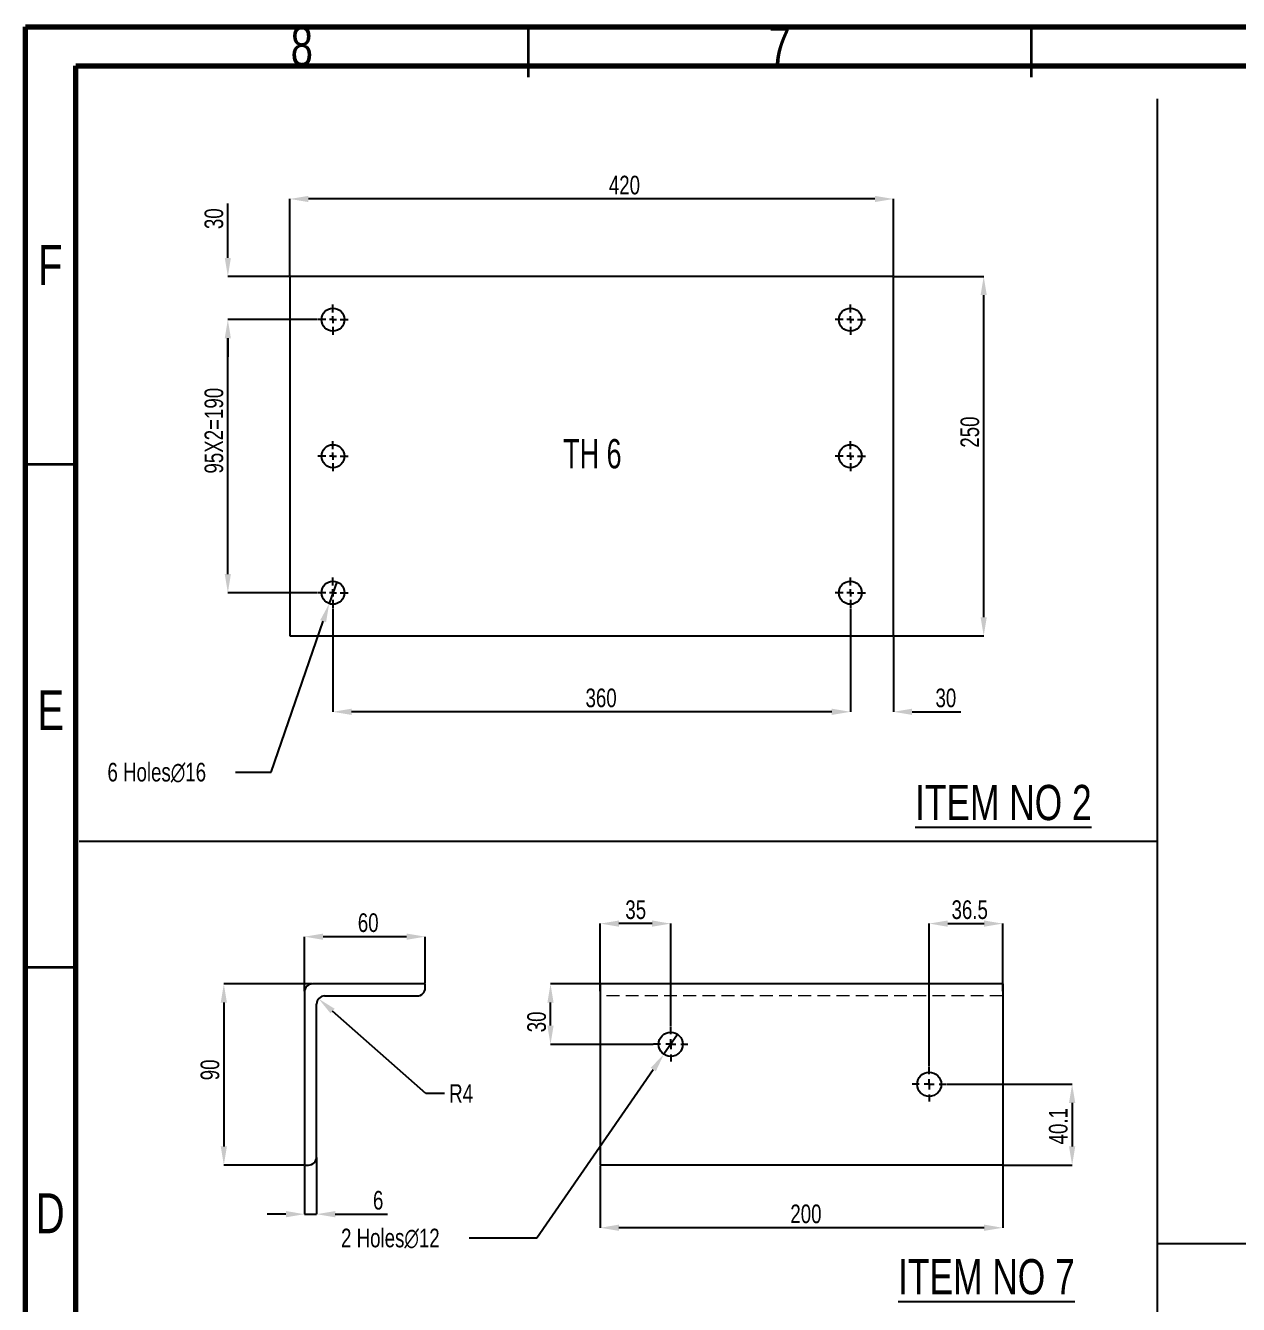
# Model space of a CAD drawing. Header units: millimetres. Extents: x 122 to 2816, y -707 to 556.
# Drawn here: x 1479.3 to 1599.9, y -149.1 to -22 of the extents above; entities that cross this region are included whole.
import ezdxf

# ---------------------------------------------------------------- set-up
doc = ezdxf.new("R2010")
doc.units = ezdxf.units.MM
doc.header["$PDSIZE"] = -1
doc.linetypes.add('HIDDEN', pattern=[1.905, 1.27, -0.635])
doc.layers.add('FORMAT', color=7, linetype='Continuous')
doc.styles.add('SLDTEXTSTYLE10', font='TXT', dxfattribs={"width": 0.6875})
doc.styles.add('SLDTEXTSTYLE7', font='TXT', dxfattribs={"width": 0.75})
doc.dimstyles.new('SLDDIMSTYLE32', dxfattribs={"dimtxt": 1.852083, "dimasz": 1.852083, "dimexe": 0, "dimexo": 0.625, "dimgap": 0.463021, "dimtad": 1, "dimdec": 0, "dimlfac": 5, "dimrnd": 1e-09, "dimzin": 12, "dimtxsty": 'SLDTEXTSTYLE7', "dimblk1": 'NONE', "dimsah": 1, "dimcen": 0, "dimazin": 3, "dimtfac": 1, "dimtdec": 0, "dimtmove": 0, "dimatfit": 3, "dimldrblk": 'NONE', "dimfrac": 2, "dimtzin": 12})
doc.dimstyles.new('SLDDIMSTYLE38', dxfattribs={"dimtxt": 1.852083, "dimasz": 1.852083, "dimexe": 0, "dimexo": 0.625, "dimgap": 0.463021, "dimtad": 1, "dimdec": 1, "dimlfac": 5, "dimrnd": 1e-09, "dimzin": 12, "dimtxsty": 'SLDTEXTSTYLE7', "dimsah": 1, "dimcen": 2.5, "dimazin": 3, "dimtfac": 1, "dimtdec": 1, "dimtmove": 0, "dimatfit": 0, "dimfrac": 2, "dimtzin": 12})
doc.dimstyles.new('SLDDIMSTYLE53', dxfattribs={"dimtxt": 1.852083, "dimasz": 1.852083, "dimexe": 0, "dimexo": 0.625, "dimgap": 0.463021, "dimtad": 1, "dimdec": 0, "dimlfac": 5, "dimrnd": 1e-09, "dimzin": 12, "dimtxsty": 'SLDTEXTSTYLE7', "dimsah": 1, "dimcen": 0, "dimazin": 3, "dimtfac": 1, "dimtdec": 0, "dimtmove": 1, "dimatfit": 3, "dimfrac": 2, "dimtzin": 12})
doc.dimstyles.new('SLDDIMSTYLE55', dxfattribs={"dimtxt": 1.852083, "dimasz": 1.852083, "dimexe": 0, "dimexo": 0.625, "dimgap": 0.463021, "dimtad": 1, "dimdec": 0, "dimlfac": 7, "dimrnd": 1e-09, "dimzin": 12, "dimtxsty": 'SLDTEXTSTYLE7', "dimsah": 1, "dimcen": 2.5, "dimazin": 3, "dimtfac": 1, "dimtdec": 0, "dimtmove": 0, "dimatfit": 3, "dimfrac": 2, "dimtzin": 12})
doc.dimstyles.new('SLDDIMSTYLE56', dxfattribs={"dimtxt": 1.852083, "dimasz": 1.852083, "dimexe": 0, "dimexo": 0.625, "dimgap": 0.463021, "dimtad": 1, "dimdec": 0, "dimlfac": 7, "dimrnd": 1e-09, "dimzin": 12, "dimtxsty": 'SLDTEXTSTYLE7', "dimblk1": 'NONE', "dimsah": 1, "dimcen": 0, "dimazin": 3, "dimtfac": 1, "dimtdec": 0, "dimtmove": 0, "dimatfit": 3, "dimldrblk": 'NONE', "dimfrac": 2, "dimtzin": 12})
doc.dimstyles.new('SLDDIMSTYLE7', dxfattribs={"dimtxt": 1.852083, "dimasz": 1.852083, "dimexe": 0, "dimexo": 0.625, "dimgap": 0.463021, "dimtad": 1, "dimdec": 0, "dimlfac": 5, "dimrnd": 1e-09, "dimzin": 12, "dimtxsty": 'SLDTEXTSTYLE7', "dimsah": 1, "dimcen": 2.5, "dimazin": 3, "dimtfac": 1, "dimtdec": 0, "dimtmove": 0, "dimatfit": 3, "dimfrac": 2, "dimtzin": 12})
doc.dimstyles.new('SLDDIMSTYLE9', dxfattribs={"dimtxt": 1.852083, "dimasz": 1.852083, "dimexe": 0, "dimexo": 0.625, "dimgap": 0.463021, "dimtad": 1, "dimdec": 0, "dimlfac": 5, "dimrnd": 1e-09, "dimzin": 12, "dimtxsty": 'SLDTEXTSTYLE7', "dimsah": 1, "dimcen": 2.5, "dimazin": 3, "dimtfac": 1, "dimtdec": 0, "dimtmove": 0, "dimatfit": 0, "dimfrac": 2, "dimtzin": 12})

# ---------------------------------------------------------------- blocks, each defined once
blk = doc.blocks.new('*D1392')
at = {"layer": 'Defpoints', "color": 0}
for p in [(1536.43, -135.26), (1576.43, -135.26), (1536.43, -141.49)]:
    blk.add_point(p, dxfattribs=at)
at = {"layer": 'FORMAT', "color": 0, "lineweight": -2}
for p, q in [((1536.43, -135.32), (1536.43, -141.49)), ((1576.43, -135.32), (1576.43, -141.49)), ((1574.58, -141.49), (1538.28, -141.49))]:
    blk.add_line(p, q, dxfattribs=at)
at = {"layer": 'FORMAT', "color": 0}
for points in [[(1538.28, -141.18), (1538.28, -141.8), (1536.43, -141.49)], [(1574.58, -141.18), (1574.58, -141.8), (1576.43, -141.49)]]:
    blk.add_solid(points, dxfattribs=at)
at = {"layer": 'FORMAT', "color": 0, "insert": (1556.87, -139.18), "char_height": 1.852, "attachment_point": 2, "style": 'SLDTEXTSTYLE7'}
blk.add_mtext('\\A1;200', dxfattribs=at)
blk = doc.blocks.new('*D1393')
at = {"layer": 'Defpoints', "color": 0}
for p in [(1531.48, -117.26), (1536.43, -117.26), (1541.73, -123.26)]:
    blk.add_point(p, dxfattribs=at)
at = {"layer": 'FORMAT', "color": 0, "lineweight": -2}
for p, q in [((1536.37, -117.26), (1531.48, -117.26)), ((1531.48, -121.4), (1531.48, -119.11)), ((1541.67, -123.26), (1531.48, -123.26))]:
    blk.add_line(p, q, dxfattribs=at)
at = {"layer": 'FORMAT', "color": 0}
for points in [[(1531.17, -119.11), (1531.79, -119.11), (1531.48, -117.26)], [(1531.17, -121.4), (1531.79, -121.4), (1531.48, -123.26)]]:
    blk.add_solid(points, dxfattribs=at)
at = {"layer": 'FORMAT', "color": 0, "insert": (1529.17, -121.03), "char_height": 1.852, "attachment_point": 2, "rotation": 90, "style": 'SLDTEXTSTYLE7'}
blk.add_mtext('\\A1;30', dxfattribs=at)
blk = doc.blocks.new('*D1394')
at = {"layer": 'Defpoints', "color": 0}
for p in [(1536.43, -111.26), (1536.43, -118.06), (1543.43, -121.56)]:
    blk.add_point(p, dxfattribs=at)
at = {"layer": 'FORMAT', "color": 0, "lineweight": -2}
for p, q in [((1536.43, -117.99), (1536.43, -111.26)), ((1541.58, -111.26), (1538.28, -111.26)), ((1543.43, -121.49), (1543.43, -111.26))]:
    blk.add_line(p, q, dxfattribs=at)
at = {"layer": 'FORMAT', "color": 0}
for points in [[(1538.28, -110.95), (1538.28, -111.57), (1536.43, -111.26)], [(1541.58, -110.95), (1541.58, -111.57), (1543.43, -111.26)]]:
    blk.add_solid(points, dxfattribs=at)
at = {"layer": 'FORMAT', "color": 0, "insert": (1539.95, -108.95), "char_height": 1.852, "attachment_point": 2, "style": 'SLDTEXTSTYLE7'}
blk.add_mtext('\\A1;35', dxfattribs=at)
blk = doc.blocks.new('*D1395')
at = {"layer": 'Defpoints', "color": 0}
for p in [(1576.43, -111.26), (1576.43, -118.06), (1569.12, -125.53)]:
    blk.add_point(p, dxfattribs=at)
at = {"layer": 'FORMAT', "color": 0, "lineweight": -2}
for p, q in [((1569.12, -125.47), (1569.12, -111.26)), ((1570.97, -111.26), (1574.58, -111.26)), ((1576.43, -117.99), (1576.43, -111.26))]:
    blk.add_line(p, q, dxfattribs=at)
at = {"layer": 'FORMAT', "color": 0}
for points in [[(1570.97, -110.95), (1570.97, -111.57), (1569.12, -111.26)], [(1574.58, -110.95), (1574.58, -111.57), (1576.43, -111.26)]]:
    blk.add_solid(points, dxfattribs=at)
at = {"layer": 'FORMAT', "color": 0, "insert": (1573.15, -108.95), "char_height": 1.852, "attachment_point": 2, "style": 'SLDTEXTSTYLE7'}
blk.add_mtext('\\A1;36.5', dxfattribs=at)
blk = doc.blocks.new('*D1396')
at = {"layer": 'Defpoints', "color": 0}
for p in [(1570.82, -127.23), (1576.43, -135.26), (1583.33, -135.26)]:
    blk.add_point(p, dxfattribs=at)
at = {"layer": 'FORMAT', "color": 0, "lineweight": -2}
for p, q in [((1570.88, -127.23), (1583.33, -127.23)), ((1583.33, -129.08), (1583.33, -133.4)), ((1576.49, -135.26), (1583.33, -135.26))]:
    blk.add_line(p, q, dxfattribs=at)
at = {"layer": 'FORMAT', "color": 0}
for points in [[(1583.02, -129.08), (1583.64, -129.08), (1583.33, -127.23)], [(1583.02, -133.4), (1583.64, -133.4), (1583.33, -135.26)]]:
    blk.add_solid(points, dxfattribs=at)
at = {"layer": 'FORMAT', "color": 0, "insert": (1581.02, -131.4), "char_height": 1.852, "attachment_point": 2, "rotation": 90, "style": 'SLDTEXTSTYLE7'}
blk.add_mtext('\\A1;40.1', dxfattribs=at)
blk = doc.blocks.new('*D1397')
at = {"layer": 'Defpoints', "color": 0}
for p in [(1544.11, -122.27), (1542.75, -124.24)]:
    blk.add_point(p, dxfattribs=at)
at = {"layer": 'FORMAT', "color": 0, "lineweight": -2}
for p, q in [((1544.11, -122.27), (1542.75, -124.24)), ((1530.12, -142.5), (1541.69, -125.77)), ((1523.4, -142.5), (1530.12, -142.5))]:
    blk.add_line(p, q, dxfattribs=at)
at = {"layer": 'FORMAT', "color": 0}
blk.add_solid([(1541.44, -125.59), (1541.95, -125.94), (1542.75, -124.24)], dxfattribs=at)
at = {"layer": 'FORMAT', "color": 0, "insert": (1510.66, -141.58), "char_height": 1.8521, "attachment_point": 1, "style": 'SLDTEXTSTYLE7'}
blk.add_mtext('\\A1;2 Holes∅12', dxfattribs=at)
blk = doc.blocks.new('_None')
blk = doc.blocks.new('SW_CENTERMARKSYMBOL_111')
at = {"layer": 'FORMAT', "color": 0}
for p, q in [((0, 1), (0, 1.7)), ((-1, 0), (-1.7, 0)), ((0, 0), (-0.5, 0)), ((0, 0), (0, 0.5)), ((0, 0), (0, -0.5)), ((0, 0), (0.5, 0)), ((1, 0), (1.7, 0)), ((0, -1), (0, -1.7))]:
    blk.add_line(p, q, dxfattribs=at)
blk = doc.blocks.new('SW_CENTERMARKSYMBOL_112')
at = {"layer": 'FORMAT', "color": 0}
for p, q in [((0, 1), (0, 1.7)), ((-1, 0), (-1.7, 0)), ((0, 0), (-0.5, 0)), ((0, 0), (0, 0.5)), ((0, 0), (0, -0.5)), ((0, 0), (0.5, 0)), ((1, 0), (1.7, 0)), ((0, -1), (0, -1.7))]:
    blk.add_line(p, q, dxfattribs=at)
blk = doc.blocks.new('*D1398')
at = {"layer": 'Defpoints', "color": 0}
for p in [(1507.03, -112.56), (1507.03, -118.06), (1519.03, -117.26)]:
    blk.add_point(p, dxfattribs=at)
at = {"layer": 'FORMAT', "color": 0, "lineweight": -2}
for p, q in [((1507.03, -117.99), (1507.03, -112.56)), ((1517.18, -112.56), (1508.88, -112.56)), ((1519.03, -117.19), (1519.03, -112.56))]:
    blk.add_line(p, q, dxfattribs=at)
at = {"layer": 'FORMAT', "color": 0}
for points in [[(1508.88, -112.25), (1508.88, -112.87), (1507.03, -112.56)], [(1517.18, -112.25), (1517.18, -112.87), (1519.03, -112.56)]]:
    blk.add_solid(points, dxfattribs=at)
at = {"layer": 'FORMAT', "color": 0, "insert": (1513.36, -110.24), "char_height": 1.852, "attachment_point": 2, "style": 'SLDTEXTSTYLE7'}
blk.add_mtext('\\A1;60', dxfattribs=at)
blk = doc.blocks.new('*D1399')
at = {"layer": 'Defpoints', "color": 0}
for p in [(1507.83, -117.26), (1499.01, -135.26), (1507.03, -135.26)]:
    blk.add_point(p, dxfattribs=at)
at = {"layer": 'FORMAT', "color": 0, "lineweight": -2}
for p, q in [((1507.77, -117.26), (1499.01, -117.26)), ((1499.01, -119.11), (1499.01, -133.4)), ((1506.97, -135.26), (1499.01, -135.26))]:
    blk.add_line(p, q, dxfattribs=at)
at = {"layer": 'FORMAT', "color": 0}
for points in [[(1498.7, -119.11), (1499.32, -119.11), (1499.01, -117.26)], [(1498.7, -133.4), (1499.32, -133.4), (1499.01, -135.26)]]:
    blk.add_solid(points, dxfattribs=at)
at = {"layer": 'FORMAT', "color": 0, "insert": (1496.7, -125.8), "char_height": 1.852, "attachment_point": 2, "rotation": 90, "style": 'SLDTEXTSTYLE7'}
blk.add_mtext('\\A1;90', dxfattribs=at)
blk = doc.blocks.new('*D1400')
at = {"layer": 'Defpoints', "color": 0}
for p in [(1508.23, -134.46), (1507.03, -135.26), (1507.03, -140.14)]:
    blk.add_point(p, dxfattribs=at)
at = {"layer": 'FORMAT', "color": 0, "lineweight": -2}
for p, q in [((1508.23, -134.52), (1508.23, -140.14)), ((1507.03, -135.32), (1507.03, -140.14)), ((1505.18, -140.14), (1503.32, -140.14)), ((1507.03, -140.14), (1508.23, -140.14)), ((1510.08, -140.14), (1515.27, -140.14))]:
    blk.add_line(p, q, dxfattribs=at)
at = {"layer": 'FORMAT', "color": 0}
for points in [[(1505.18, -139.83), (1505.18, -140.45), (1507.03, -140.14)], [(1510.08, -139.83), (1510.08, -140.45), (1508.23, -140.14)]]:
    blk.add_solid(points, dxfattribs=at)
at = {"layer": 'FORMAT', "color": 0, "insert": (1514.35, -137.83), "char_height": 1.852, "attachment_point": 2, "style": 'SLDTEXTSTYLE7'}
blk.add_mtext('\\A1;6', dxfattribs=at)
blk = doc.blocks.new('*D1401')
at = {"layer": 'Defpoints', "color": 0}
for p in [(1508.43, -118.73), (1509.03, -119.26)]:
    blk.add_point(p, dxfattribs=at)
at = {"layer": 'FORMAT', "color": 0, "lineweight": -2}
for p, q in [((1519.09, -128.15), (1509.82, -119.95)), ((1520.94, -128.15), (1519.09, -128.15))]:
    blk.add_line(p, q, dxfattribs=at)
at = {"layer": 'FORMAT', "color": 0}
blk.add_solid([(1510.02, -119.72), (1509.61, -120.18), (1508.43, -118.73)], dxfattribs=at)
at = {"layer": 'FORMAT', "color": 0, "insert": (1521.41, -127.22), "char_height": 1.852, "attachment_point": 1, "style": 'SLDTEXTSTYLE7'}
blk.add_mtext('\\A1;R4', dxfattribs=at)
blk = doc.blocks.new('*D1345')
at = {"layer": 'Defpoints', "color": 0}
for p in [(1505.57, -39.24), (1505.57, -46.95), (1565.57, -46.95)]:
    blk.add_point(p, dxfattribs=at)
at = {"layer": 'FORMAT', "color": 0, "lineweight": -2}
for p, q in [((1505.57, -46.88), (1505.57, -39.24)), ((1563.72, -39.24), (1507.42, -39.24)), ((1565.57, -46.88), (1565.57, -39.24))]:
    blk.add_line(p, q, dxfattribs=at)
at = {"layer": 'FORMAT', "color": 0}
for points in [[(1507.42, -38.93), (1507.42, -39.55), (1505.57, -39.24)], [(1563.72, -38.93), (1563.72, -39.55), (1565.57, -39.24)]]:
    blk.add_solid(points, dxfattribs=at)
at = {"layer": 'FORMAT', "color": 0, "insert": (1538.83, -36.93), "char_height": 1.852, "attachment_point": 2, "style": 'SLDTEXTSTYLE7'}
blk.add_mtext('\\A1;420', dxfattribs=at)
blk = doc.blocks.new('*D1346')
at = {"layer": 'Defpoints', "color": 0}
for p in [(1565.57, -46.95), (1574.54, -46.95), (1565.57, -82.66)]:
    blk.add_point(p, dxfattribs=at)
at = {"layer": 'FORMAT', "color": 0, "lineweight": -2}
for p, q in [((1565.63, -46.95), (1574.54, -46.95)), ((1574.54, -80.81), (1574.54, -48.8)), ((1565.63, -82.66), (1574.54, -82.66))]:
    blk.add_line(p, q, dxfattribs=at)
at = {"layer": 'FORMAT', "color": 0}
for points in [[(1574.23, -48.8), (1574.85, -48.8), (1574.54, -46.95)], [(1574.23, -80.81), (1574.85, -80.81), (1574.54, -82.66)]]:
    blk.add_solid(points, dxfattribs=at)
at = {"layer": 'FORMAT', "color": 0, "insert": (1572.23, -62.41), "char_height": 1.852, "attachment_point": 2, "rotation": 90, "style": 'SLDTEXTSTYLE7'}
blk.add_mtext('\\A1;250', dxfattribs=at)
blk = doc.blocks.new('*D1347')
at = {"layer": 'Defpoints', "color": 0}
for p in [(1510.23, -77.29), (1509.48, -79.46)]:
    blk.add_point(p, dxfattribs=at)
at = {"layer": 'FORMAT', "color": 0, "lineweight": -2}
for p, q in [((1510.23, -77.29), (1509.48, -79.46)), ((1503.71, -96.21), (1508.88, -81.21)), ((1500.17, -96.21), (1503.71, -96.21))]:
    blk.add_line(p, q, dxfattribs=at)
at = {"layer": 'FORMAT', "color": 0}
blk.add_solid([(1508.59, -81.11), (1509.17, -81.31), (1509.48, -79.46)], dxfattribs=at)
at = {"layer": 'FORMAT', "color": 0, "insert": (1487.44, -95.28), "char_height": 1.8521, "attachment_point": 1, "style": 'SLDTEXTSTYLE7'}
blk.add_mtext('\\A1;6 Holes∅16', dxfattribs=at)
blk = doc.blocks.new('*D1348')
at = {"layer": 'Defpoints', "color": 0}
for p in [(1499.41, -51.23), (1508.36, -51.23), (1508.36, -78.38)]:
    blk.add_point(p, dxfattribs=at)
at = {"layer": 'FORMAT', "color": 0, "lineweight": -2}
for p, q in [((1508.29, -51.23), (1499.41, -51.23)), ((1499.41, -76.52), (1499.41, -53.08)), ((1508.29, -78.38), (1499.41, -78.38))]:
    blk.add_line(p, q, dxfattribs=at)
at = {"layer": 'FORMAT', "color": 0}
for points in [[(1499.1, -53.08), (1499.71, -53.08), (1499.41, -51.23)], [(1499.1, -76.52), (1499.71, -76.52), (1499.41, -78.38)]]:
    blk.add_solid(points, dxfattribs=at)
at = {"layer": 'FORMAT', "color": 0, "insert": (1497.09, -62.27), "char_height": 1.8521, "attachment_point": 2, "rotation": 90, "style": 'SLDTEXTSTYLE7'}
blk.add_mtext('\\A1;95X2=190', dxfattribs=at)
blk = doc.blocks.new('*D1349')
at = {"layer": 'Defpoints', "color": 0}
for p in [(1509.86, -79.88), (1561.29, -79.88), (1509.86, -90.21)]:
    blk.add_point(p, dxfattribs=at)
at = {"layer": 'FORMAT', "color": 0, "lineweight": -2}
for p, q in [((1509.86, -79.94), (1509.86, -90.21)), ((1561.29, -79.94), (1561.29, -90.21)), ((1559.43, -90.21), (1511.71, -90.21))]:
    blk.add_line(p, q, dxfattribs=at)
at = {"layer": 'FORMAT', "color": 0}
for points in [[(1511.71, -89.9), (1511.71, -90.52), (1509.86, -90.21)], [(1559.43, -89.9), (1559.43, -90.52), (1561.29, -90.21)]]:
    blk.add_solid(points, dxfattribs=at)
at = {"layer": 'FORMAT', "color": 0, "insert": (1536.51, -87.9), "char_height": 1.852, "attachment_point": 2, "style": 'SLDTEXTSTYLE7'}
blk.add_mtext('\\A1;360', dxfattribs=at)
blk = doc.blocks.new('*D1350')
at = {"layer": 'Defpoints', "color": 0}
for p in [(1561.29, -79.88), (1565.57, -82.66), (1565.57, -90.21)]:
    blk.add_point(p, dxfattribs=at)
at = {"layer": 'FORMAT', "color": 0, "lineweight": -2}
for p, q in [((1561.29, -79.94), (1561.29, -90.21)), ((1565.57, -82.72), (1565.57, -90.21)), ((1559.43, -90.21), (1557.58, -90.21)), ((1567.42, -90.21), (1572.28, -90.21))]:
    blk.add_line(p, q, dxfattribs=at)
at = {"layer": 'FORMAT', "color": 0}
for points in [[(1559.43, -89.9), (1559.43, -90.52), (1561.29, -90.21)], [(1567.42, -89.9), (1567.42, -90.52), (1565.57, -90.21)]]:
    blk.add_solid(points, dxfattribs=at)
at = {"layer": 'FORMAT', "color": 0, "insert": (1570.78, -87.9), "char_height": 1.852, "attachment_point": 2, "style": 'SLDTEXTSTYLE7'}
blk.add_mtext('\\A1;30', dxfattribs=at)
blk = doc.blocks.new('*D1351')
at = {"layer": 'Defpoints', "color": 0}
for p in [(1499.41, -46.95), (1505.57, -46.95), (1508.36, -51.23)]:
    blk.add_point(p, dxfattribs=at)
at = {"layer": 'FORMAT', "color": 0, "lineweight": -2}
for p, q in [((1499.41, -45.09), (1499.41, -39.69)), ((1505.51, -46.95), (1499.41, -46.95)), ((1508.29, -51.23), (1499.41, -51.23)), ((1499.41, -53.08), (1499.41, -54.94))]:
    blk.add_line(p, q, dxfattribs=at)
at = {"layer": 'FORMAT', "color": 0}
for points in [[(1499.1, -45.09), (1499.71, -45.09), (1499.41, -46.95)], [(1499.1, -53.08), (1499.71, -53.08), (1499.41, -51.23)]]:
    blk.add_solid(points, dxfattribs=at)
at = {"layer": 'FORMAT', "color": 0, "insert": (1497.09, -41.2), "char_height": 1.852, "attachment_point": 2, "rotation": 90, "style": 'SLDTEXTSTYLE7'}
blk.add_mtext('\\A1;30', dxfattribs=at)
blk = doc.blocks.new('SW_CENTERMARKSYMBOL_140')
at = {"layer": 'FORMAT', "color": 0}
for p, q in [((0, 0.71), (0, 1.5)), ((-0.71, 0), (-1.5, 0)), ((0, 0), (-0.36, 0)), ((0, 0), (0, 0.36)), ((0, 0), (0, -0.36)), ((0, 0), (0.36, 0)), ((0.71, 0), (1.5, 0)), ((0, -0.71), (0, -1.5))]:
    blk.add_line(p, q, dxfattribs=at)
blk = doc.blocks.new('SW_CENTERMARKSYMBOL_141')
at = {"layer": 'FORMAT', "color": 0}
for p, q in [((0, 0.71), (0, 1.5)), ((-0.71, 0), (-1.5, 0)), ((0, 0), (-0.36, 0)), ((0, 0), (0, 0.36)), ((0, 0), (0, -0.36)), ((0, 0), (0.36, 0)), ((0.71, 0), (1.5, 0)), ((0, -0.71), (0, -1.5))]:
    blk.add_line(p, q, dxfattribs=at)
blk = doc.blocks.new('SW_CENTERMARKSYMBOL_142')
at = {"layer": 'FORMAT', "color": 0}
for p, q in [((0, 0.71), (0, 1.5)), ((-0.71, 0), (-1.5, 0)), ((0, 0), (-0.36, 0)), ((0, 0), (0, 0.36)), ((0, 0), (0, -0.36)), ((0, 0), (0.36, 0)), ((0.71, 0), (1.5, 0)), ((0, -0.71), (0, -1.5))]:
    blk.add_line(p, q, dxfattribs=at)
blk = doc.blocks.new('SW_CENTERMARKSYMBOL_143')
at = {"layer": 'FORMAT', "color": 0}
for p, q in [((0, 0.71), (0, 1.5)), ((-0.71, 0), (-1.5, 0)), ((0, 0), (-0.36, 0)), ((0, 0), (0, 0.36)), ((0, 0), (0, -0.36)), ((0, 0), (0.36, 0)), ((0.71, 0), (1.5, 0)), ((0, -0.71), (0, -1.5))]:
    blk.add_line(p, q, dxfattribs=at)
blk = doc.blocks.new('SW_CENTERMARKSYMBOL_144')
at = {"layer": 'FORMAT', "color": 0}
for p, q in [((0, 0.71), (0, 1.5)), ((-0.71, 0), (-1.5, 0)), ((0, 0), (-0.36, 0)), ((0, 0), (0, 0.36)), ((0, 0), (0, -0.36)), ((0, 0), (0.36, 0)), ((0.71, 0), (1.5, 0)), ((0, -0.71), (0, -1.5))]:
    blk.add_line(p, q, dxfattribs=at)
blk = doc.blocks.new('SW_CENTERMARKSYMBOL_145')
at = {"layer": 'FORMAT', "color": 0}
for p, q in [((0, 0.71), (0, 1.5)), ((-0.71, 0), (-1.5, 0)), ((0, 0), (-0.36, 0)), ((0, 0), (0, 0.36)), ((0, 0), (0, -0.36)), ((0, 0), (0.36, 0)), ((0.71, 0), (1.5, 0)), ((0, -0.71), (0, -1.5))]:
    blk.add_line(p, q, dxfattribs=at)

msp = doc.modelspace()

# ---------------------------------------------------------------- linework, layer by layer
at = {"color": 7, "linetype": 'Continuous', "lineweight": 70}
for p, q in [((1479.302338, -309.12508), (1479.302338, -22.12508)), ((1479.302338, -22.12508), (1879.302338, -22.12508)), ((1484.302338, -302.991555), (1484.302338, -25.991555)), ((1484.302338, -25.991555), (1873.70481, -25.991555))]:
    msp.add_line(p, q, dxfattribs=at)
at = {"color": 7, "linetype": 'Continuous', "lineweight": 35}
for p, q in [((1529.302338, -27.12508), (1529.302338, -22.12508)), ((1579.302338, -27.12508), (1579.302338, -22.12508)), ((1484.302338, -65.62508), (1479.302338, -65.62508)), ((1484.302338, -115.62508), (1479.302338, -115.62508))]:
    msp.add_line(p, q, dxfattribs=at)
at = {"color": 7, "linetype": 'Continuous', "lineweight": 25}
for p, q in [((1505.571083, -46.946719), (1505.571083, -82.661005)), ((1565.571083, -46.946719), (1505.571083, -46.946719)), ((1565.571083, -82.661005), (1565.571083, -46.946719)), ((1505.571083, -82.661005), (1565.571083, -82.661005)), ((1507.027678, -118.055151), (1507.027678, -135.255151)), ((1519.027678, -117.255151), (1507.827678, -117.255151)), ((1519.027678, -117.655151), (1519.027678, -117.255151)), ((1576.428401, -117.255151), (1536.428401, -117.255151)), ((1536.428401, -117.255151), (1536.428401, -118.055151)), ((1536.428401, -118.055151), (1536.428401, -135.255151)), ((1576.428401, -117.255151), (1576.428401, -118.055151)), ((1576.428401, -118.055151), (1576.428401, -135.255151)), ((1508.227678, -134.455151), (1508.227678, -119.255151)), ((1509.027678, -118.455151), (1518.227678, -118.455151)), ((1507.027678, -135.255151), (1507.427678, -135.255151)), ((1576.428401, -135.255151), (1536.428401, -135.255151))]:
    msp.add_line(p, q, dxfattribs=at)
at = {"color": 7, "linetype": 'HIDDEN', "lineweight": 18}
msp.add_line((1576.428401, -118.455151), (1536.428401, -118.455151), dxfattribs=at)
at = {"color": 7, "linetype": 'Continuous', "lineweight": 25}
for centre, radius in [((1509.856797, -51.232433), 1.142857), ((1561.285369, -51.232433), 1.142857), ((1509.856797, -64.803862), 1.142857), ((1561.285369, -64.803862), 1.142857), ((1509.856797, -78.37529), 1.142857), ((1561.285369, -78.37529), 1.142857), ((1543.428401, -123.255151), 1.2), ((1569.122338, -127.232783), 1.2)]:
    msp.add_circle(centre, radius, dxfattribs=at)
for centre, start, end in [((1507.827678, -118.055151), 90, 180), ((1518.227678, -117.655151), 270, 0), ((1509.027678, -119.255151), 90, 180), ((1507.427678, -134.455151), 270, 360)]:
    msp.add_arc(centre, 0.8, start, end, dxfattribs=at)
at = {"layer": 'FORMAT'}
for p, q in [((1591.781941, -29.279636), (1591.781941, -215.62508)), ((1484.643048, -103.073214), (1591.781941, -103.073214)), ((1591.781941, -143.056447), (1782.44683, -143.056447))]:
    msp.add_line(p, q, dxfattribs=at)

# ---------------------------------------------------------------- block references
for name, p in [('SW_CENTERMARKSYMBOL_142', (1509.856797, -51.232433)), ('SW_CENTERMARKSYMBOL_144', (1561.285369, -51.232433)), ('SW_CENTERMARKSYMBOL_141', (1509.856797, -64.803862)), ('SW_CENTERMARKSYMBOL_143', (1561.285369, -64.803862)), ('SW_CENTERMARKSYMBOL_140', (1509.856797, -78.37529)), ('SW_CENTERMARKSYMBOL_145', (1561.285369, -78.37529)), ('SW_CENTERMARKSYMBOL_112', (1543.428401, -123.255151)), ('SW_CENTERMARKSYMBOL_111', (1569.122338, -127.232783))]:
    msp.add_blockref(name, p, dxfattribs=at)

# ---------------------------------------------------------------- texts
at = {"color": 7, "linetype": 'Continuous', "lineweight": 0, "char_height": 3.96875, "attachment_point": 2, "style": 'SLDTEXTSTYLE7'}
for s, insert in [('8', (1506.762375, -22.064926)), ('7', (1554.262375, -22.064926)), ('F', (1481.760078, -43.814926)), ('E', (1481.810147, -88.064926)), ('D', (1481.755025, -138.064926))]:
    msp.add_mtext(s, dxfattribs=dict(at, insert=insert))
at = {"layer": 'FORMAT', "attachment_point": 1}
for s, insert, char_height, style in [('TH 6', (1532.744089, -63.101139), 2.9104167, 'SLDTEXTSTYLE10'), ('\\LITEM NO 2', (1567.717593, -97.473915), 3.5, 'SLDTEXTSTYLE7'), ('\\LITEM NO 7', (1566.033726, -144.607221), 3.5, 'SLDTEXTSTYLE7')]:
    msp.add_mtext(s, dxfattribs=dict(at, insert=insert, char_height=char_height, style=style))

# ---------------------------------------------------------------- dimensions: what is measured, and where the dimension line sits
at = {"layer": 'FORMAT'}
for base, p1, p2, dimstyle, picture, middle in [((1505.571083, -39.242434), (1565.571083, -46.946719), (1505.571083, -46.946719), 'SLDDIMSTYLE55', '*D1345', (1538.834638, -39.242434)), ((1509.856797, -90.210114), (1561.285369, -79.87529), (1509.856797, -79.87529), 'SLDDIMSTYLE55', '*D1349', (1536.508766, -90.210114)), ((1565.571083, -90.210114), (1561.285369, -79.87529), (1565.571083, -82.661005), 'SLDDIMSTYLE55', '*D1350', (1570.780067, -90.210114)), ((1536.428401, -111.26079), (1543.428401, -121.555151), (1536.428401, -118.055151), 'SLDDIMSTYLE9', '*D1394', (1539.945295, -111.26079)), ((1576.428401, -111.26079), (1569.122338, -125.532783), (1576.428401, -118.055151), 'SLDDIMSTYLE38', '*D1395', (1573.153131, -111.26079)), ((1507.027678, -112.557061), (1519.027678, -117.255151), (1507.027678, -118.055151), 'SLDDIMSTYLE9', '*D1398', (1513.35892, -112.557061)), ((1507.027678, -140.142958), (1508.227678, -134.455151), (1507.027678, -135.255151), 'SLDDIMSTYLE9', '*D1400', (1514.34809, -140.142958)), ((1536.428401, -141.491123), (1576.428401, -135.255151), (1536.428401, -135.255151), 'SLDDIMSTYLE7', '*D1392', (1556.867761, -141.491123))]:
    dim = msp.add_linear_dim(base=base, p1=p1, p2=p2, dimstyle=dimstyle, dxfattribs=at)
    dim.commit()
    dim.dimension.update_dxf_attribs({"geometry": picture, "text_midpoint": middle, "dimtype": 160})
for base, p1, p2, dimstyle, picture, middle in [((1499.405223, -46.946719), (1508.356797, -51.232433), (1505.571083, -46.946719), 'SLDDIMSTYLE55', '*D1351', (1499.405223, -41.197183)), ((1574.541614, -46.946719), (1565.571083, -82.661005), (1565.571083, -46.946719), 'SLDDIMSTYLE55', '*D1346', (1574.541614, -62.413263)), ((1499.012837, -135.255151), (1507.827678, -117.255151), (1507.027678, -135.255151), 'SLDDIMSTYLE7', '*D1399', (1499.012837, -125.800401)), ((1531.480163, -117.255151), (1541.728401, -123.255151), (1536.428401, -117.255151), 'SLDDIMSTYLE9', '*D1393', (1531.480163, -121.029359)), ((1583.332591, -135.255151), (1570.822338, -127.232783), (1576.428401, -135.255151), 'SLDDIMSTYLE38', '*D1396', (1583.332591, -131.404885))]:
    dim = msp.add_linear_dim(base=base, p1=p1, p2=p2, angle=90, dimstyle=dimstyle, dxfattribs=at)
    dim.commit()
    dim.dimension.update_dxf_attribs({"geometry": picture, "text_midpoint": middle, "dimtype": 160})
dim = msp.add_linear_dim(base=(1499.405223, -51.232433), p1=(1508.356797, -78.37529), p2=(1508.356797, -51.232433), angle=90, text='95X2=<>', dimstyle='SLDDIMSTYLE55', dxfattribs=at)
dim.commit()
dim.dimension.update_dxf_attribs({"geometry": '*D1348', "text_midpoint": (1499.405223, -62.27073), "dimtype": 160})
for p1, p2, text, dimstyle, picture, middle in [((1510.22903, -77.294751), (1509.484564, -79.45583), '6 Holes<>', 'SLDDIMSTYLE56', '*D1347', (1493.57406, -96.210114)), ((1544.110837, -122.268094), (1542.745964, -124.242208), '2 Holes<>', 'SLDDIMSTYLE32', '*D1397', (1516.798845, -142.503979))]:
    dim = msp.add_diameter_dim_2p(p1=p1, p2=p2, text=text, dimstyle=dimstyle, dxfattribs=at)
    dim.commit()
    dim.dimension.update_dxf_attribs({"geometry": picture, "text_midpoint": middle, "dimtype": 163})
dim = msp.add_radius_dim(center=(1509.027678, -119.255151), mpoint=(1508.428182, -118.725429), dimstyle='SLDDIMSTYLE53', dxfattribs=at)
dim.commit()
dim.dimension.update_dxf_attribs({"geometry": '*D1401', "text_midpoint": (1519.090978, -128.147204), "dimtype": 164})

doc.saveas('drawing.dxf')
